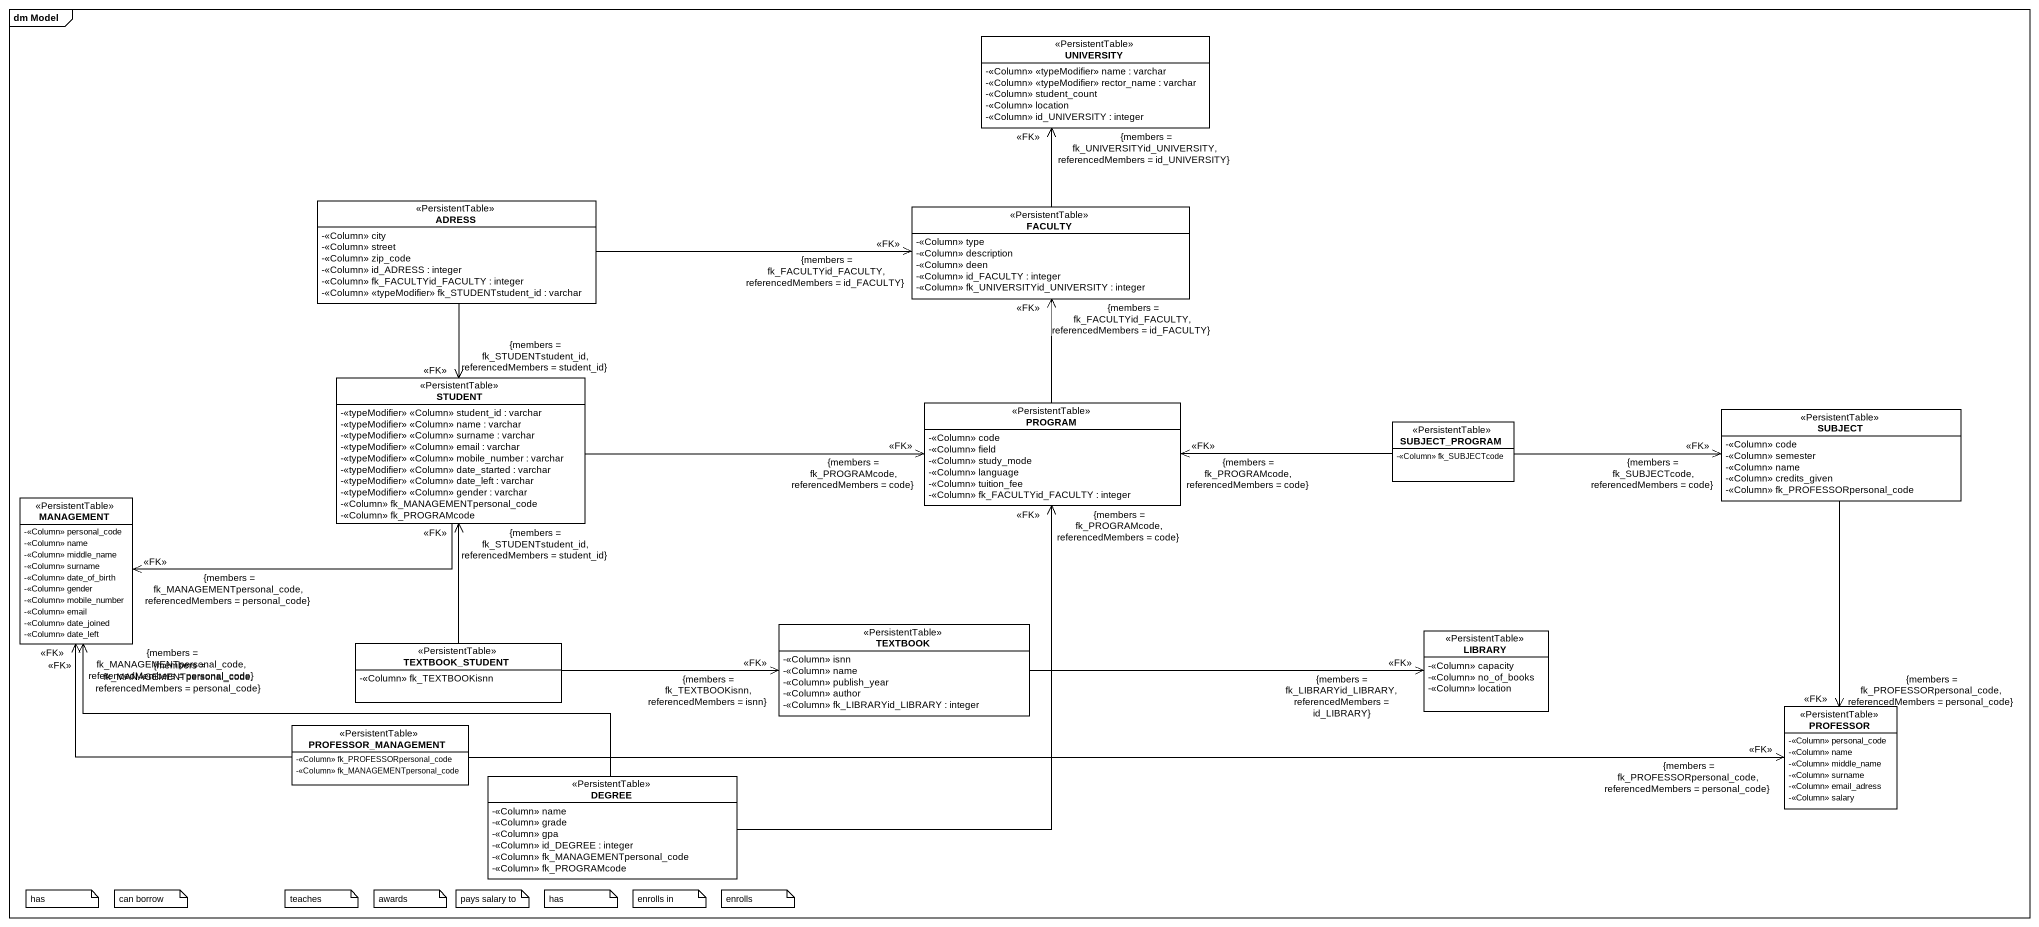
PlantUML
@startuml
mainframe dm Model
hide circle
hide empty members
skinparam classAttributeIconSize 0
class UNIVERSITY <<PersistentTable>> {
  -<<Column>> <<typeModifier>> name : varchar
  -<<Column>> <<typeModifier>> rector_name : varchar
  -<<Column>> student_count
  -<<Column>> location
  -<<Column>> id_UNIVERSITY : integer
}
class ADRESS <<PersistentTable>> {
  -<<Column>> city
  -<<Column>> street
  -<<Column>> zip_code
  -<<Column>> id_ADRESS : integer
  -<<Column>> fk_FACULTYid_FACULTY : integer
  -<<Column>> <<typeModifier>> fk_STUDENTstudent_id : varchar
}
class FACULTY <<PersistentTable>> {
  -<<Column>> type
  -<<Column>> description
  -<<Column>> deen
  -<<Column>> id_FACULTY : integer
  -<<Column>> fk_UNIVERSITYid_UNIVERSITY : integer
}
class STUDENT <<PersistentTable>> {
  -<<typeModifier>> <<Column>> student_id : varchar
  -<<typeModifier>> <<Column>> name : varchar
  -<<typeModifier>> <<Column>> surname : varchar
  -<<typeModifier>> <<Column>> email : varchar
  -<<typeModifier>> <<Column>> mobile_number : varchar
  -<<typeModifier>> <<Column>> date_started : varchar
  -<<typeModifier>> <<Column>> date_left : varchar
  -<<typeModifier>> <<Column>> gender : varchar
  -<<Column>> fk_MANAGEMENTpersonal_code
  -<<Column>> fk_PROGRAMcode
}
class PROGRAM <<PersistentTable>> {
  -<<Column>> code
  -<<Column>> field
  -<<Column>> study_mode
  -<<Column>> language
  -<<Column>> tuition_fee
  -<<Column>> fk_FACULTYid_FACULTY : integer
}
class SUBJECT <<PersistentTable>> {
  -<<Column>> code
  -<<Column>> semester
  -<<Column>> name
  -<<Column>> credits_given
  -<<Column>> fk_PROFESSORpersonal_code
}
class SUBJECT_PROGRAM <<PersistentTable>> {
  -<<Column>> fk_SUBJECTcode
}
class MANAGEMENT <<PersistentTable>> {
  -<<Column>> personal_code
  -<<Column>> name
  -<<Column>> middle_name
  -<<Column>> surname
  -<<Column>> date_of_birth
  -<<Column>> gender
  -<<Column>> mobile_number
  -<<Column>> email
  -<<Column>> date_joined
  -<<Column>> date_left
}
class TEXTBOOK_STUDENT <<PersistentTable>> {
  -<<Column>> fk_TEXTBOOKisnn
}
class TEXTBOOK <<PersistentTable>> {
  -<<Column>> isnn
  -<<Column>> name
  -<<Column>> publish_year
  -<<Column>> author
  -<<Column>> fk_LIBRARYid_LIBRARY : integer
}
class LIBRARY <<PersistentTable>> {
  -<<Column>> capacity
  -<<Column>> no_of_books
  -<<Column>> location
}
class PROFESSOR_MANAGEMENT <<PersistentTable>> {
  -<<Column>> fk_PROFESSORpersonal_code
  -<<Column>> fk_MANAGEMENTpersonal_code
}
class PROFESSOR <<PersistentTable>> {
  -<<Column>> personal_code
  -<<Column>> name
  -<<Column>> middle_name
  -<<Column>> surname
  -<<Column>> email_adress
  -<<Column>> salary
}
class DEGREE <<PersistentTable>> {
  -<<Column>> name
  -<<Column>> grade
  -<<Column>> gpa
  -<<Column>> id_DEGREE : integer
  -<<Column>> fk_MANAGEMENTpersonal_code
  -<<Column>> fk_PROGRAMcode
}
ADRESS -right-> "<<FK>>\n{members = fk_FACULTYid_FACULTY, referencedMembers = id_FACULTY}" FACULTY
ADRESS --> "<<FK>>\n{members = fk_STUDENTstudent_id, referencedMembers = student_id}" STUDENT
FACULTY -up-> "<<FK>>\n{members = fk_UNIVERSITYid_UNIVERSITY, referencedMembers = id_UNIVERSITY}" UNIVERSITY
STUDENT -right-> "<<FK>>\n{members = fk_PROGRAMcode, referencedMembers = code}" PROGRAM
STUDENT -left-> "<<FK>>\n{members = fk_MANAGEMENTpersonal_code, referencedMembers = personal_code}" MANAGEMENT
PROGRAM -up-> "<<FK>>\n{members = fk_FACULTYid_FACULTY, referencedMembers = id_FACULTY}" FACULTY
SUBJECT --> "<<FK>>\n{members = fk_PROFESSORpersonal_code, referencedMembers = personal_code}" PROFESSOR
SUBJECT_PROGRAM -left-> "<<FK>>\n{members = fk_PROGRAMcode, referencedMembers = code}" PROGRAM
SUBJECT_PROGRAM -right-> "<<FK>>\n{members = fk_SUBJECTcode, referencedMembers = code}" SUBJECT
TEXTBOOK_STUDENT -up-> "<<FK>>\n{members = fk_STUDENTstudent_id, referencedMembers = student_id}" STUDENT
TEXTBOOK_STUDENT -right-> "<<FK>>\n{members = fk_TEXTBOOKisnn, referencedMembers = isnn}" TEXTBOOK
TEXTBOOK -right-> "<<FK>>\n{members = fk_LIBRARYid_LIBRARY, referencedMembers = id_LIBRARY}" LIBRARY
PROFESSOR_MANAGEMENT -up-> "<<FK>>\n{members = fk_MANAGEMENTpersonal_code, referencedMembers = personal_code}" MANAGEMENT
PROFESSOR_MANAGEMENT -right-> "<<FK>>\n{members = fk_PROFESSORpersonal_code, referencedMembers = personal_code}" PROFESSOR
DEGREE -up-> "<<FK>>\n{members = fk_PROGRAMcode, referencedMembers = code}" PROGRAM
DEGREE -left-> "<<FK>>\n{members = fk_MANAGEMENTpersonal_code, referencedMembers = personal_code}" MANAGEMENT
note as N1
  has
end note
note as N2
  can borrow
end note
note as N3
  teaches
end note
note as N4
  awards
end note
note as N5
  pays salary to
end note
note as N6
  has
end note
note as N7
  enrolls in
end note
note as N8
  enrolls
end note
@enduml
